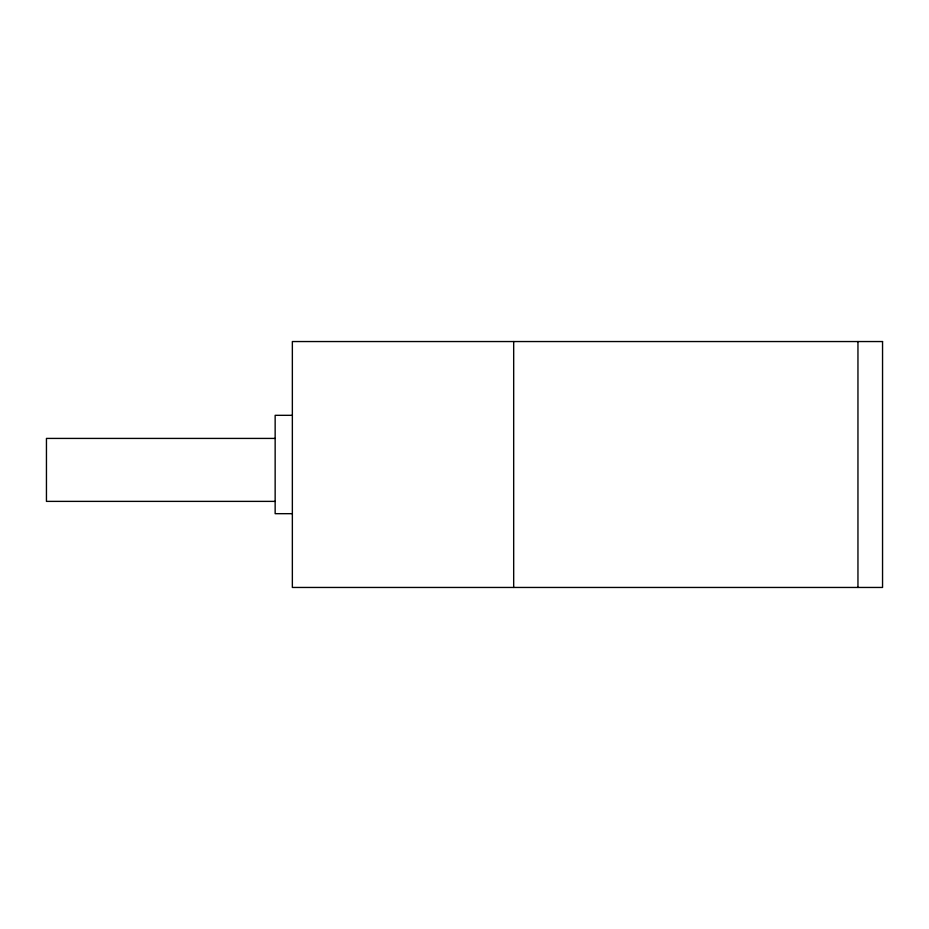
<?xml version="1.0" encoding="UTF-8"?>
<svg xmlns="http://www.w3.org/2000/svg" width="929" height="929" viewBox="0 0 929 929"><rect width="100%" height="100%" fill="white"/><g stroke="black" fill="none" stroke-linecap="round" stroke-linejoin="round"><path stroke-width="1.39" d="M292.356 415.321L275.147 415.321L275.147 513.679L292.356 513.679M275.007 438.418L46.45 438.418L46.45 501.381L275.007 501.381M857.955 341.547L857.955 587.453M513.679 341.547L513.679 587.453M882.55 341.547L292.356 341.547L292.356 587.453L882.55 587.453L882.55 341.547"/></g></svg>
